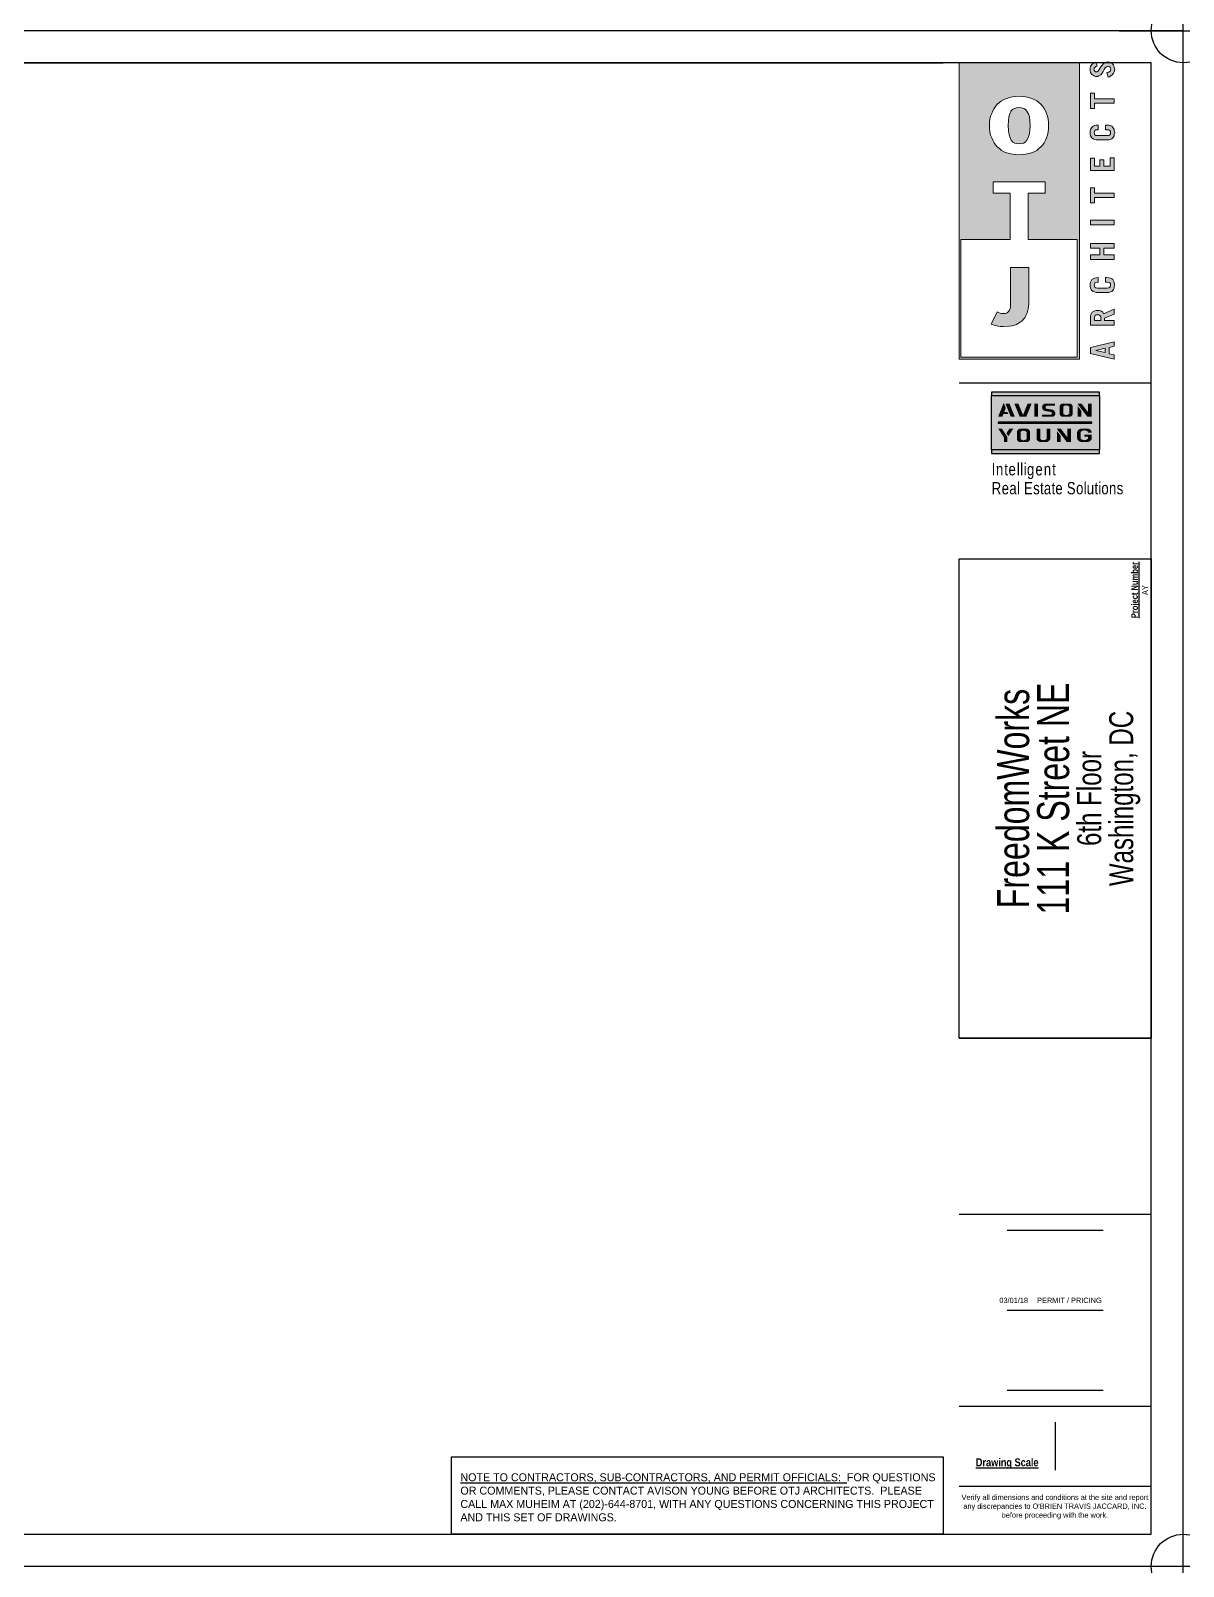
# Model space of a CAD drawing. Header units: inches. Extents: x 0 to 36, y 0 to 24.
# Drawn here: x 18 to 36, y 0 to 23.99 of the extents above; entities that cross this region are included whole.
import ezdxf
from ezdxf.enums import TextEntityAlignment as Align

# ---------------------------------------------------------------- set-up
doc = ezdxf.new("R2010")
doc.units = ezdxf.units.IN
doc.header["$LTSCALE"] = 24
doc.header["$MEASUREMENT"] = 0
doc.header["$PDMODE"] = 34
doc.layers.get('0').update_dxf_attribs({"linetype": 'CONTINUOUS'})
doc.layers.get('DefPoints').update_dxf_attribs({"linetype": 'CONTINUOUS'})
doc.layers.add('TTLB', color=254, linetype='CONTINUOUS')
doc.styles.add('arial 1-8', font='ARIALN.TTF', dxfattribs={"width": 0.8, "height": 8})
doc.styles.add('OTJ_Title1', font='MyriadWebPro.ttf')
doc.styles.add('OTJ_Title2', font='MyriadWebPro.ttf')
doc.styles.add('XFINE', font='MyriadWebPro.ttf')

# ---------------------------------------------------------------- blocks, each defined once
blk = doc.blocks.new('WMF1')
at = {"color": 7, "lineweight": 0}
for points in [[(19.51460809772767, 15.95654491020369), (14.80701680346518, 15.95654491020369), (14.80701680346518, 27.57498970331084), (19.51460809772767, 27.57498970331084), (19.51460809772767, 15.95654491020369), (19.51460809772767, 15.95654491020369)], [(20.21253587681892, 27.4381411191753), (20.21253587681892, 27.4381411191753), (20.1577964431647, 27.42445626076175), (20.11674186792404, 27.38340168552109), (20.08937215109693, 27.35603196869398), (20.08937215109693, 27.31497739345332), (20.08937215109693, 27.31497739345332), (20.08937215109693, 27.27392281821266), (20.11674186792404, 27.24655310138555), (20.14411158475114, 27.21918338455844), (20.18516615999181, 27.21918338455844), (20.18516615999181, 27.21918338455844), (20.21253587681892, 27.21918338455844), (20.23990559364602, 27.232868242972), (20.26727531047313, 27.27392281821266), (20.34938446095445, 27.4107714023482), (20.40412389460867, 27.47919569441596), (20.45886332826288, 27.54761998648373), (20.52728762033065, 27.5886745617244), (20.58202705398487, 27.60235942013795), (20.62308162922553, 27.6160442785515), (20.62308162922553, 27.6160442785515), (20.6915059212933, 27.60235942013795), (20.73256049653396, 27.5886745617244), (20.78729993018817, 27.56130484489729), (20.81466964701528, 27.53393512807018), (20.85572422225594, 27.49288055282952), (20.8694090806695, 27.4381411191753), (20.88309393908305, 27.38340168552109), (20.8967787974966, 27.31497739345332), (20.8967787974966, 27.31497739345332), (20.88309393908305, 27.21918338455844), (20.85572422225594, 27.16444395090423), (20.82835450542883, 27.12338937566357), (20.80098478860173, 27.09601965883646), (20.74624535494751, 27.0549650835958), (20.6915059212933, 27.02759536676869), (20.63676648763908, 27.01391050835513), (20.59571191239842, 27.19181366773133), (20.59571191239842, 27.19181366773133), (20.66413620446619, 27.20549852614489), (20.7188756381204, 27.24655310138555), (20.73256049653396, 27.28760767662621), (20.74624535494751, 27.32866225186687), (20.74624535494751, 27.32866225186687), (20.73256049653396, 27.36971682710753), (20.7188756381204, 27.39708654393464), (20.67782106287974, 27.42445626076175), (20.63676648763908, 27.4381411191753), (20.63676648763908, 27.4381411191753), (20.60939677081197, 27.42445626076175), (20.58202705398487, 27.4107714023482), (20.52728762033065, 27.36971682710753), (20.48623304508999, 27.31497739345332), (20.44517846984933, 27.232868242972), (20.40412389460867, 27.16444395090423), (20.34938446095445, 27.09601965883646), (20.28096016888668, 27.0549650835958), (20.23990559364602, 27.04128022518224), (20.19885101840536, 27.04128022518224), (20.19885101840536, 27.04128022518224), (20.14411158475114, 27.04128022518224), (20.08937215109693, 27.0549650835958), (20.04831757585627, 27.08233480042291), (20.00726300061561, 27.10970451725001), (19.9798932837885, 27.15075909249067), (19.95252356696139, 27.19181366773133), (19.93883870854784, 27.24655310138555), (19.93883870854784, 27.31497739345332), (19.93883870854784, 27.31497739345332), (19.93883870854784, 27.36971682710753), (19.95252356696139, 27.42445626076175), (19.9798932837885, 27.46551083600241), (20.00726300061561, 27.50656541124307), (20.03463271744272, 27.53393512807018), (20.07568729268338, 27.56130484489729), (20.1577964431647, 27.60235942013795), (20.21253587681892, 27.4381411191753), (20.21253587681892, 27.4381411191753)], [(17.14712759218287, 23.96218708213265), (17.14712759218287, 23.96218708213265), (17.02396386646089, 23.9758719405462), (16.9008001407389, 23.98955679895975), (16.77763641501692, 24.01692651578686), (16.66815754770849, 24.04429623261397), (16.55867868040006, 24.08535080785463), (16.46288467150518, 24.14009024150884), (16.38077552102386, 24.20851453357661), (16.29866637054254, 24.27693882564438), (16.23024207847477, 24.35904797612571), (16.17550264482055, 24.44115712660703), (16.12076321116634, 24.5369511355019), (16.07970863592568, 24.63274514439678), (16.03865406068502, 24.74222401170521), (16.01128434385791, 24.86538773742719), (15.99759948544435, 24.98855146314918), (15.99759948544435, 25.11171518887116), (15.99759948544435, 25.11171518887116), (15.99759948544435, 25.2485637730067), (16.01128434385791, 25.35804264031513), (16.03865406068502, 25.48120636603711), (16.07970863592568, 25.59068523334555), (16.12076321116634, 25.68647924224042), (16.17550264482055, 25.7822732511353), (16.23024207847477, 25.86438240161662), (16.29866637054254, 25.94649155209794), (16.38077552102386, 26.01491584416571), (16.46288467150518, 26.08334013623348), (16.55867868040006, 26.13807956988769), (16.66815754770849, 26.17913414512836), (16.77763641501692, 26.20650386195546), (16.9008001407389, 26.23387357878257), (17.02396386646089, 26.24755843719613), (17.14712759218287, 26.26124329560968), (17.14712759218287, 26.26124329560968), (17.28397617631841, 26.24755843719613), (17.40713990204039, 26.23387357878257), (17.53030362776238, 26.20650386195546), (17.6397824950708, 26.17913414512836), (17.74926136237924, 26.13807956988769), (17.84505537127411, 26.08334013623348), (17.92716452175544, 26.01491584416571), (18.00927367223676, 25.94649155209794), (18.07769796430453, 25.86438240161662), (18.13243739795874, 25.7822732511353), (18.18717683161296, 25.68647924224042), (18.22823140685362, 25.59068523334555), (18.26928598209428, 25.48120636603711), (18.29665569892139, 25.35804264031513), (18.31034055733494, 25.2485637730067), (18.31034055733494, 25.11171518887116), (18.31034055733494, 25.11171518887116), (18.31034055733494, 24.98855146314918), (18.29665569892139, 24.86538773742719), (18.26928598209428, 24.74222401170521), (18.22823140685362, 24.63274514439678), (18.18717683161296, 24.5369511355019), (18.13243739795874, 24.44115712660703), (18.07769796430453, 24.35904797612571), (18.00927367223676, 24.27693882564438), (17.92716452175544, 24.20851453357661), (17.84505537127411, 24.14009024150884), (17.74926136237924, 24.08535080785463), (17.6397824950708, 24.04429623261397), (17.53030362776238, 24.01692651578686), (17.40713990204039, 23.98955679895975), (17.28397617631841, 23.9758719405462), (17.14712759218287, 23.96218708213265), (17.14712759218287, 23.96218708213265), (17.14712759218287, 23.96218708213265)], [(19.95252356696139, 26.38440702133166), (20.10305700951048, 26.38440702133166), (20.10305700951048, 26.1654492867148), (20.88309393908305, 26.1654492867148), (20.88309393908305, 25.9875461273386), (20.10305700951048, 25.9875461273386), (20.10305700951048, 25.7822732511353), (19.95252356696139, 25.7822732511353), (19.95252356696139, 26.38440702133166), (19.95252356696139, 26.38440702133166)], [(16.7228969813627, 25.11171518887116), (16.7228969813627, 25.11171518887116), (16.73658183977626, 24.90644231266786), (16.76395155660336, 24.75590887011877), (16.80500613184402, 24.63274514439678), (16.84606070708469, 24.5369511355019), (16.91448499915246, 24.46852684343413), (16.98290929122022, 24.42747226819347), (17.06501844170155, 24.41378740977992), (17.14712759218287, 24.40010255136637), (17.14712759218287, 24.40010255136637), (17.24292160107775, 24.41378740977992), (17.32503075155907, 24.42747226819347), (17.39345504362684, 24.46852684343413), (17.46187933569461, 24.5369511355019), (17.50293391093527, 24.63274514439678), (17.54398848617593, 24.75590887011877), (17.57135820300304, 24.90644231266786), (17.58504306141659, 25.11171518887116), (17.58504306141659, 25.11171518887116), (17.57135820300304, 25.30330320666091), (17.55767334458948, 25.45383664921001), (17.51661876934882, 25.57700037493199), (17.46187933569461, 25.67279438382687), (17.40713990204039, 25.74121867589464), (17.33871560997262, 25.7822732511353), (17.24292160107775, 25.8096429679624), (17.14712759218287, 25.82332782637596), (17.14712759218287, 25.82332782637596), (17.051333583288, 25.8096429679624), (16.96922443280667, 25.7822732511353), (16.9008001407389, 25.74121867589464), (16.83237584867113, 25.67279438382687), (16.79132127343047, 25.57700037493199), (16.75026669818981, 25.45383664921001), (16.73658183977626, 25.30330320666091), (16.7228969813627, 25.11171518887116), (16.7228969813627, 25.11171518887116), (16.7228969813627, 25.11171518887116)], [(20.60939677081197, 24.72853915329166), (20.60939677081197, 24.72853915329166), (20.66413620446619, 24.72853915329166), (20.70519077970685, 24.75590887011877), (20.73256049653396, 24.78327858694587), (20.73256049653396, 24.83801802060009), (20.73256049653396, 24.83801802060009), (20.73256049653396, 24.87907259584075), (20.70519077970685, 24.92012717108141), (20.66413620446619, 24.94749688790852), (20.60939677081197, 24.94749688790852), (20.54097247874421, 24.94749688790852), (20.54097247874421, 25.12540004728472), (20.58202705398487, 25.12540004728472), (20.58202705398487, 25.12540004728472), (20.66413620446619, 25.12540004728472), (20.73256049653396, 25.11171518887116), (20.78729993018817, 25.08434547204406), (20.82835450542883, 25.04329089680339), (20.85572422225594, 25.00223632156273), (20.88309393908305, 24.96118174632207), (20.88309393908305, 24.90644231266786), (20.8967787974966, 24.83801802060009), (20.8967787974966, 24.83801802060009), (20.88309393908305, 24.76959372853232), (20.88309393908305, 24.7148542948781), (20.85572422225594, 24.67379971963744), (20.82835450542883, 24.63274514439678), (20.78729993018817, 24.59169056915612), (20.73256049653396, 24.56432085232901), (20.66413620446619, 24.55063599391546), (20.58202705398487, 24.55063599391546), (20.25359045205958, 24.55063599391546), (20.25359045205958, 24.55063599391546), (20.17148130157825, 24.55063599391546), (20.10305700951048, 24.56432085232901), (20.04831757585627, 24.59169056915612), (20.00726300061561, 24.63274514439678), (19.9798932837885, 24.67379971963744), (19.95252356696139, 24.7148542948781), (19.93883870854784, 24.76959372853232), (19.93883870854784, 24.83801802060009), (19.93883870854784, 24.83801802060009), (19.93883870854784, 24.90644231266786), (19.95252356696139, 24.96118174632207), (19.9798932837885, 25.00223632156273), (20.00726300061561, 25.04329089680339), (20.04831757585627, 25.08434547204406), (20.10305700951048, 25.11171518887116), (20.17148130157825, 25.12540004728472), (20.25359045205958, 25.12540004728472), (20.25359045205958, 25.12540004728472), (20.25359045205958, 24.94749688790852), (20.22622073523247, 24.94749688790852), (20.22622073523247, 24.94749688790852), (20.1577964431647, 24.94749688790852), (20.11674186792404, 24.92012717108141), (20.10305700951048, 24.87907259584075), (20.08937215109693, 24.83801802060009), (20.08937215109693, 24.83801802060009), (20.10305700951048, 24.78327858694587), (20.11674186792404, 24.75590887011877), (20.1577964431647, 24.72853915329166), (20.22622073523247, 24.72853915329166), (20.60939677081197, 24.72853915329166), (20.60939677081197, 24.72853915329166)], [(20.88309393908305, 23.34636845352273), (19.95252356696139, 23.34636845352273), (19.95252356696139, 23.83902335641066), (20.10305700951048, 23.83902335641066), (20.10305700951048, 23.52427161289893), (20.32201474412734, 23.52427161289893), (20.32201474412734, 23.77059906434289), (20.47254818667643, 23.77059906434289), (20.47254818667643, 23.52427161289893), (20.7188756381204, 23.52427161289893), (20.7188756381204, 23.85270821482422), (20.88309393908305, 23.85270821482422), (20.88309393908305, 23.34636845352273), (20.88309393908305, 23.34636845352273)], [(17.50293391093527, 20.65045134605263), (17.50293391093527, 22.47053751505528), (18.1734919731994, 22.47053751505528), (18.1734919731994, 22.90845298428901), (16.13444806957989, 22.90845298428901), (16.13444806957989, 22.47053751505528), (16.80500613184402, 22.47053751505528), (16.80500613184402, 20.65045134605263), (16.80500613184402, 20.65045134605263), (14.87544109553295, 20.65045134605263), (14.87544109553295, 20.65045134605263), (14.87544109553295, 16.03865406068502), (14.87544109553295, 16.03865406068502), (19.43249894724635, 16.03865406068502), (19.43249894724635, 16.03865406068502), (19.43249894724635, 20.65045134605263), (19.43249894724635, 20.65045134605263), (17.50293391093527, 20.65045134605263), (17.50293391093527, 20.65045134605263), (17.50293391093527, 20.65045134605263)], [(19.95252356696139, 22.67581039125859), (20.10305700951048, 22.67581039125859), (20.10305700951048, 22.47053751505528), (20.88309393908305, 22.47053751505528), (20.88309393908305, 22.29263435567909), (20.10305700951048, 22.29263435567909), (20.10305700951048, 22.08736147947578), (19.95252356696139, 22.08736147947578), (19.95252356696139, 22.67581039125859), (19.95252356696139, 22.67581039125859)], [(20.88309393908305, 21.22521539942189), (19.95252356696139, 21.22521539942189), (19.95252356696139, 21.40311855879809), (20.88309393908305, 21.40311855879809), (20.88309393908305, 21.22521539942189), (20.88309393908305, 21.22521539942189)], [(20.88309393908305, 19.87041441648007), (19.95252356696139, 19.87041441648007), (19.95252356696139, 20.04831757585627), (20.32201474412734, 20.04831757585627), (20.32201474412734, 20.30832988571379), (19.95252356696139, 20.30832988571379), (19.95252356696139, 20.48623304508999), (20.88309393908305, 20.48623304508999), (20.88309393908305, 20.30832988571379), (20.47254818667643, 20.30832988571379), (20.47254818667643, 20.04831757585627), (20.88309393908305, 20.04831757585627), (20.88309393908305, 19.87041441648007), (20.88309393908305, 19.87041441648007)], [(16.81869099025758, 19.55566267296833), (16.81869099025758, 18.11875253954519), (16.81869099025758, 18.11875253954519), (16.81869099025758, 18.02295853065031), (16.80500613184402, 17.94084938016899), (16.77763641501692, 17.88610994651478), (16.73658183977626, 17.83137051286056), (16.6955272645356, 17.7903159376199), (16.65447268929493, 17.76294622079279), (16.59973325564072, 17.74926136237924), (16.53130896357295, 17.74926136237924), (16.53130896357295, 17.74926136237924), (16.46288467150518, 17.74926136237924), (16.40814523785097, 17.76294622079279), (16.35340580419675, 17.7903159376199), (16.29866637054254, 17.817685654447), (16.06602377751212, 17.33871560997262), (16.06602377751212, 17.33871560997262), (16.17550264482055, 17.29766103473196), (16.28498151212898, 17.27029131790485), (16.40814523785097, 17.24292160107775), (16.53130896357295, 17.24292160107775), (16.53130896357295, 17.24292160107775), (16.76395155660336, 17.2566064594913), (16.8734304239118, 17.27029131790485), (16.96922443280667, 17.29766103473196), (17.051333583288, 17.32503075155907), (17.13344273376932, 17.36608532679973), (17.20186702583709, 17.40713990204039), (17.27029131790485, 17.46187933569461), (17.32503075155907, 17.53030362776238), (17.37977018521329, 17.58504306141659), (17.42082476045395, 17.66715221189791), (17.46187933569461, 17.74926136237924), (17.48924905252171, 17.83137051286056), (17.50293391093527, 17.92716452175544), (17.51661876934882, 18.02295853065031), (17.53030362776238, 18.13243739795874), (17.53030362776238, 19.55566267296833), (16.81869099025758, 19.55566267296833), (16.81869099025758, 19.55566267296833)], [(20.60939677081197, 18.74825602656866), (20.60939677081197, 18.74825602656866), (20.66413620446619, 18.76194088498221), (20.70519077970685, 18.77562574339577), (20.73256049653396, 18.81668031863643), (20.73256049653396, 18.85773489387709), (20.73256049653396, 18.85773489387709), (20.73256049653396, 18.91247432753131), (20.70519077970685, 18.95352890277197), (20.66413620446619, 18.96721376118552), (20.60939677081197, 18.98089861959907), (20.54097247874421, 18.98089861959907), (20.54097247874421, 19.15880177897527), (20.58202705398487, 19.15880177897527), (20.58202705398487, 19.15880177897527), (20.66413620446619, 19.14511692056172), (20.73256049653396, 19.13143206214817), (20.78729993018817, 19.10406234532106), (20.82835450542883, 19.07669262849395), (20.85572422225594, 19.03563805325329), (20.88309393908305, 18.98089861959907), (20.88309393908305, 18.92615918594486), (20.8967787974966, 18.85773489387709), (20.8967787974966, 18.85773489387709), (20.88309393908305, 18.80299546022288), (20.88309393908305, 18.74825602656866), (20.85572422225594, 18.69351659291445), (20.82835450542883, 18.65246201767378), (20.78729993018817, 18.61140744243312), (20.73256049653396, 18.59772258401957), (20.66413620446619, 18.57035286719246), (20.58202705398487, 18.57035286719246), (20.25359045205958, 18.57035286719246), (20.25359045205958, 18.57035286719246), (20.17148130157825, 18.57035286719246), (20.10305700951048, 18.59772258401957), (20.04831757585627, 18.61140744243312), (20.00726300061561, 18.65246201767378), (19.9798932837885, 18.69351659291445), (19.95252356696139, 18.74825602656866), (19.93883870854784, 18.80299546022288), (19.93883870854784, 18.85773489387709), (19.93883870854784, 18.85773489387709), (19.93883870854784, 18.92615918594486), (19.95252356696139, 18.98089861959907), (19.9798932837885, 19.03563805325329), (20.00726300061561, 19.07669262849395), (20.04831757585627, 19.10406234532106), (20.10305700951048, 19.13143206214817), (20.17148130157825, 19.14511692056172), (20.25359045205958, 19.15880177897527), (20.25359045205958, 19.15880177897527), (20.25359045205958, 18.98089861959907), (20.22622073523247, 18.98089861959907), (20.22622073523247, 18.98089861959907), (20.1577964431647, 18.96721376118552), (20.11674186792404, 18.95352890277197), (20.10305700951048, 18.91247432753131), (20.08937215109693, 18.85773489387709), (20.08937215109693, 18.85773489387709), (20.10305700951048, 18.81668031863643), (20.11674186792404, 18.77562574339577), (20.1577964431647, 18.76194088498221), (20.22622073523247, 18.74825602656866), (20.60939677081197, 18.74825602656866), (20.60939677081197, 18.74825602656866)], [(20.88309393908305, 17.72189164555213), (20.49991790350354, 17.57135820300304), (20.49991790350354, 17.47556419410816), (20.88309393908305, 17.47556419410816), (20.88309393908305, 17.29766103473196), (19.95252356696139, 17.29766103473196), (19.95252356696139, 17.55767334458948), (19.95252356696139, 17.55767334458948), (19.95252356696139, 17.6397824950708), (19.96620842537495, 17.69452192872502), (19.99357814220205, 17.74926136237924), (20.02094785902916, 17.80400079603345), (20.06200243426982, 17.83137051286056), (20.11674186792404, 17.85874022968767), (20.17148130157825, 17.87242508810122), (20.22622073523247, 17.87242508810122), (20.22622073523247, 17.87242508810122), (20.30832988571379, 17.87242508810122), (20.37675417778156, 17.84505537127411), (20.43149361143577, 17.80400079603345), (20.45886332826288, 17.73557650396568), (20.88309393908305, 17.91347966334188), (20.88309393908305, 17.72189164555213), (20.88309393908305, 17.72189164555213)], [(20.34938446095445, 17.47556419410816), (20.34938446095445, 17.57135820300304), (20.34938446095445, 17.57135820300304), (20.34938446095445, 17.62609763665725), (20.32201474412734, 17.66715221189791), (20.28096016888668, 17.69452192872502), (20.22622073523247, 17.69452192872502), (20.22622073523247, 17.69452192872502), (20.17148130157825, 17.69452192872502), (20.13042672633759, 17.66715221189791), (20.10305700951048, 17.62609763665725), (20.10305700951048, 17.57135820300304), (20.10305700951048, 17.47556419410816), (20.34938446095445, 17.47556419410816), (20.34938446095445, 17.47556419410816)], [(20.88309393908305, 15.95654491020369), (19.95252356696139, 16.18918750323411), (19.95252356696139, 16.42183009626452), (20.88309393908305, 16.64078783088138), (20.88309393908305, 16.47656952991873), (20.67782106287974, 16.42183009626452), (20.67782106287974, 16.17550264482055), (20.88309393908305, 16.13444806957989), (20.88309393908305, 15.95654491020369), (20.88309393908305, 15.95654491020369)], [(20.52728762033065, 16.21655722006122), (20.52728762033065, 16.39446037943741), (20.1577964431647, 16.29866637054254), (20.1577964431647, 16.29866637054254), (20.52728762033065, 16.21655722006122), (20.52728762033065, 16.21655722006122)]]:
    blk.add_lwpolyline(points, dxfattribs=at)
blk = doc.blocks.new('title')
at = {"layer": 'TTLB', "color": 7}
for tag, height, style, width, p in [('PROJNUMBER', 0.09375, 'XFINE', 0.8, (35.35574378700298, 15.25103867474188)), ('PROJECTNAME2', 0.5, 'OTJ_Title1', 0.75, (33.71773020809935, 11.995)), ('PROJECTNAME', 0.5, 'OTJ_Title1', 0.75, (33.09273020809935, 11.995)), ('ADDRESS1', 0.375, 'OTJ_Title2', 0.75, (33.84273020809935, 11.995)), ('ADDRESS2', 0.375, 'OTJ_Title2', 0.75, (34.34273020809935, 11.995)), ('ADDRESS3', 0.375, 'OTJ_Title2', 0.75, (34.84273020809935, 11.995))]:
    blk.add_attdef(tag, text='', height=height, rotation=90, dxfattribs=dict(at, style=style, width=width)).set_placement(p, align=Align.TOP_CENTER)
at = {"layer": 'TTLB', "color": 7, "style": 'OTJ_Title2'}
for tag, p in [('ISSDATE8', (33.12764138328787, 5.077326787896965)), ('ISSFOR8', (33.71675050836724, 5.077326787896965)), ('ISSDATE7', (33.12764138328787, 4.940611345762846)), ('ISSDATE6', (33.12764138328787, 4.803895903628728)), ('ISSFOR7', (33.71675050836724, 4.940611345762846)), ('ISSFOR6', (33.71675050836724, 4.803895903628728)), ('ISSDATE5', (33.12764138328787, 4.663270903628728)), ('ISSDATE4', (33.12764138328787, 4.52655546149461)), ('ISSFOR5', (33.71675050836724, 4.663270903628728)), ('ISSFOR4', (33.71675050836724, 4.52655546149461)), ('ISSDATE3', (33.12764138328787, 4.389840019360491)), ('ISSDATE2', (33.12764138328787, 4.253124577226373)), ('ISSFOR3', (33.71675050836724, 4.389840019360491)), ('ISSFOR2', (33.71675050836724, 4.253124577226373)), ('ISSDATE1', (33.12764138328787, 4.112499577226373)), ('ISSFOR1', (33.71675050836724, 4.112499577226373))]:
    blk.add_attdef(tag, p, '', height=0.0833, dxfattribs=at)
blk = doc.blocks.new('AY logo 1')
at = {"true_color": 0xed1c2e}
h = blk.add_hatch(color=240, dxfattribs=at)
h.dxf.hatch_style = 1
h.paths.add_polyline_path([(0, 0), (0, -0.5193691211027271), (15.9271925899684, -0.5193691211027271), (15.9271925899684, 0)])
at = {"true_color": 0x003976}
h = blk.add_hatch(color=156, dxfattribs=at)
h.dxf.hatch_style = 1
h.paths.add_polyline_path([(0, -0.5193691211027271), (15.9271925899684, -0.5193691211027271), (15.9271925899684, -8.549616216470326), (0, -8.549616216470326)])
h = blk.add_hatch(color=255)
h.dxf.hatch_style = 1
h.paths.add_polyline_path([(2.10574888926396, -2.371041993009186), (1.795390246549285, -1.607609327722372), (0.9668314486395744, -3.645731565602432), (1.587548734068925, -3.645731565602432), (1.753202448764627, -3.23824989917091), (2.458295329763297, -3.23824989917091), (2.33945678879968, -2.945926078983121), (1.872040989728244, -2.945926078983121)])
h = blk.add_hatch(color=255)
h.dxf.hatch_style = 1
h.paths.add_polyline_path([(2.642225894909755, -1.705764813673341), (2.048110803096277, -1.705764813673341), (2.836766404850113, -3.645731565602432), (3.43088149666359, -3.645731565602432)])
h = blk.add_hatch(color=255)
h.dxf.hatch_style = 1
h.paths.add_polyline_path([(3.954599648744077, -1.705764813673341), (3.360484556930599, -1.705764813673341), (4.149140158684437, -3.645731565602432), (5.125636902798396, -3.645731565602432), (5.914292504552234, -1.705764813673341), (5.320177412738756, -1.705764813673341), (4.637388530741417, -3.385316352667061)])
h = blk.add_hatch(color=255)
h.dxf.hatch_style = 1
h.paths.add_polyline_path([(6.858834498209829, -1.705764813673341), (6.335658589371972, -1.705764813673341), (6.335658589371972, -3.645731565602432), (6.858834498209829, -3.645731565602432)])
h = blk.add_hatch(color=255)
h.dxf.hatch_style = 1
edge = h.paths.add_edge_path()
edge.add_line((8.171208252044165, -2.024521184195805), (9.350571037799229, -2.024521184195805))
edge.add_line((9.350571037799229, -2.024521184195805), (9.350571037799225, -1.705764813673341))
edge.add_line((9.350571037799225, -1.705764813673341), (7.984993085268892, -1.705764813673341))
edge.add_arc((7.988785391515835, -2.232218646274774), 0.5264674913490941, 90.41272258066417, 190.228223490368)
edge.add_arc((7.972656379170379, -2.29788651429616), 0.5027421325118034, 183.171794442443, 266.0318888441054)
edge.add_line((7.937865993458749, -2.799423433041483), (8.806544497586183, -2.942353162378062))
edge.add_arc((8.660359010572817, -3.14369104208096), 0.2488114515382952, -53.774743071293585, 54.01770678042192, ccw=False)
edge.add_line((8.807396957315644, -3.344407211420275), (7.435214982815181, -3.344407211420275))
edge.add_line((7.435214982815181, -3.344407211420275), (7.435214982815181, -3.645731565602432))
edge.add_line((7.435214982815181, -3.645731565602432), (9.039931105175045, -3.645731565602432))
edge.add_arc((8.795183313427076, -2.989764034121116), 0.7001391889640222, 290.4610284876059, 332.9930603822727)
edge.add_arc((8.817286717054438, -3.19471295079196), 0.6122026280351172, 349.3649897093384, 449.0539151040083)
edge.add_line((8.827395128961255, -2.582593781200103), (8.073666875452775, -2.458577617849187))
edge.add_arc((8.204740559914422, -2.260044571053854), 0.2378984687386395, 98.10294855540172, 236.56677187565418, ccw=False)
h = blk.add_hatch(color=255)
h.dxf.hatch_style = 1
edge = h.paths.add_edge_path()
edge.add_arc((11.43305143526888, -2.249279569170625), 0.5597677151071012, 10.07591036531003, 76.15935300342187)
edge.add_line((11.56696037982804, -1.705764813673341), (10.44415113817652, -1.705764813673341))
edge.add_arc((10.57806008273567, -2.249279569170632), 0.5597677151071029, 103.8406469965769, 160.2879680467213)
edge.add_line((10.05109490407608, -2.060473861215364), (10.05109490407608, -3.314786913900157))
edge.add_arc((10.57806008273567, -3.125981205944889), 0.5597677151071009, 199.7120319532787, 248.2038506874331)
edge.add_line((10.37021528844897, -3.645731565602432), (11.64089622955558, -3.645731565602432))
edge.add_arc((11.43305143526888, -3.125981205944889), 0.5597677151071049, 291.7961493125675, 349.9240896346892)
edge.add_line((11.984185754804, -3.223914125368253), (11.984185754804, -2.151346649747268))
edge = h.paths.add_edge_path(flags=16)
edge.add_arc((11.01131953071677, -2.781806716839583), 0.6094161881795973, 224.1795265836967, 317.5531276413383, ccw=False)
edge.add_line((10.57427081291394, -3.206514273497397), (10.57427081291394, -2.168746501618124))
edge.add_arc((11.01131953071677, -2.593454058275938), 0.6094161881795993, 42.44687235866269, 135.8204734163035, ccw=False)
edge.add_line((11.46100984596614, -2.182155248666341), (11.46100984596614, -3.193105526449173))
h = blk.add_hatch(color=255)
h.dxf.hatch_style = 1
h.paths.add_polyline_path([(13.2699897365953, -1.705764813673341), (12.68483311194063, -1.705764813673341), (12.68483311194063, -1.751546496974427), (14.13080221102074, -3.645731565602432), (14.77895849473248, -3.645731565602432), (14.77895849473248, -1.705764813673341), (14.24017862022208, -1.705764813673341), (14.24017862022208, -2.976689135834746)])
h = blk.add_hatch(color=255)
h.dxf.hatch_style = 1
h.paths.add_polyline_path([(13.23886137386182, -2.756962387715106), (12.68483311194063, -2.031198564686889), (12.68483311194063, -3.645731565602432), (13.23886137386182, -3.645731565602432)])
at = {"true_color": 0xed1c2e}
h = blk.add_hatch(color=240, dxfattribs=at)
h.dxf.hatch_style = 1
h.paths.add_polyline_path([(14.77895849473248, -4.474565509908757), (0.9945885790367992, -4.474565509908757), (0.9945885790367992, -4.614395547290201), (14.77895849473248, -4.614395547290201)])
h = blk.add_hatch(color=255)
h.dxf.hatch_style = 1
h.paths.add_polyline_path([(2.349694378715752, -6.661678738224857), (1.547940602961189, -5.431080774125462), (0.9945885790367992, -5.431080774125462), (1.82241666185257, -6.701699739877924), (1.82241666185257, -7.371047526054554), (2.349694378715752, -7.371047526054554)])
h = blk.add_hatch(color=255)
h.dxf.hatch_style = 1
h.paths.add_polyline_path([(3.198922394876105, -5.431080774125462), (2.616446563072556, -5.431080774125462), (2.191407781118924, -6.083465428308301), (2.482645697020699, -6.530481453945313)])
h = blk.add_hatch(color=255)
h.dxf.hatch_style = 1
edge = h.paths.add_edge_path()
edge.add_arc((5.138330289351385, -5.974595529622746), 0.5597677151071012, 10.07591036531003, 76.15935300342187)
edge.add_line((5.272239233910549, -5.431080774125462), (4.149429992259025, -5.431080774125462))
edge.add_arc((4.283338936818177, -5.974595529622754), 0.5597677151071029, 103.8406469965769, 160.2879680467213)
edge.add_line((3.756373758158587, -5.785789821667485), (3.756373758158587, -7.040102874352279))
edge.add_arc((4.283338936818177, -6.851297166397011), 0.5597677151071009, 199.7120319532787, 248.2038506874331)
edge.add_line((4.075494142531477, -7.371047526054554), (5.346175083638093, -7.371047526054554))
edge.add_arc((5.138330289351385, -6.851297166397011), 0.5597677151071049, 291.7961493125675, 349.9240896346892)
edge.add_line((5.689464608886508, -6.949230085820375), (5.689464608886508, -5.876662610199389))
edge = h.paths.add_edge_path(flags=16)
edge.add_arc((4.716598384799275, -6.507122677291704), 0.6094161881795973, 224.1795265836967, 317.5531276413383, ccw=False)
edge.add_line((4.279549666996443, -6.931830233949519), (4.279549666996443, -5.894062462070245))
edge.add_arc((4.716598384799278, -6.31877001872806), 0.6094161881795993, 42.44687235866269, 135.8204734163035, ccw=False)
edge.add_line((5.166288700048648, -5.907471209118462), (5.166288700048652, -6.918421486901295))
h = blk.add_hatch(color=255)
h.dxf.hatch_style = 1
edge = h.paths.add_edge_path()
edge.add_line((8.669799138634174, -5.431080774125462), (8.146623229796313, -5.431080774125462))
edge.add_line((8.146623229796313, -5.431080774125462), (8.146623229796317, -6.918421486901295))
edge.add_arc((7.657304557700995, -6.41321621024818), 0.7033243451063527, 227.5083116288683, 314.08483050308143, ccw=False)
edge.add_line((7.182220745264088, -6.931830233949519), (7.182220745264088, -5.431080774125462))
edge.add_line((7.182220745264088, -5.431080774125462), (6.659044836426231, -5.431080774125462))
edge.add_line((6.659044836426231, -5.431080774125462), (6.659044836426231, -7.040102874352279))
edge.add_arc((7.36093650724048, -6.542791585478589), 0.8602153425739553, 215.3187152676116, 254.3329504032923)
edge.add_line((7.128638137680435, -7.371047526054554), (8.17118271042583, -7.371047526054554))
edge.add_arc((7.954703725504197, -6.609547181858389), 0.7916728649660653, 285.8693676072616, 334.5914593212131)
edge.add_line((8.669799138634174, -6.949230085820375), (8.669799138634174, -5.431080774125462))
h = blk.add_hatch(color=255)
h.dxf.hatch_style = 1
h.paths.add_polyline_path([(10.23644486850545, -5.431080774125462), (9.651288243850784, -5.431080774125462), (9.651288243850784, -5.476862457426549), (11.09725734293089, -7.371047526054554), (11.74541362664263, -7.371047526054554), (11.74541362664263, -5.431080774125462), (11.20663375213223, -5.431080774125462), (11.20663375213223, -6.702005096286868)])
h = blk.add_hatch(color=255)
h.dxf.hatch_style = 1
h.paths.add_polyline_path([(10.20531650577197, -6.482278348167227), (9.651288243850784, -5.756514525139011), (9.651288243850784, -7.371047526054554), (10.20531650577197, -7.371047526054554)])
h = blk.add_hatch(color=255)
h.dxf.hatch_style = 1
edge = h.paths.add_edge_path()
edge.add_line((14.7644158003618, -6.291029673737171), (13.69144859868118, -6.291029673737171))
edge.add_line((13.69144859868118, -6.291029673737171), (13.69144859868118, -6.593477642516291))
edge.add_line((13.69144859868118, -6.593477642516291), (14.24123989152394, -6.593477642516291))
edge.add_line((14.24123989152394, -6.593477642516291), (14.24123989152394, -6.85144803432172))
edge.add_arc((13.69498616874326, -6.419087636444871), 0.6966553260429312, 217.8966170069356, 321.6383481455142, ccw=False)
edge.add_line((13.14524127156051, -6.847000234209304), (13.14524127156051, -5.894062462070245))
edge.add_arc((13.70897985620714, -6.453712063138177), 0.7943606660673017, 47.92920518885518, 135.2085480957598, ccw=False)
edge.add_line((14.24123989152394, -5.864044256148986), (14.24123989152394, -6.012629199500111))
edge.add_line((14.24123989152394, -6.012629199500111), (14.7644158003618, -6.012629199500111))
edge.add_line((14.7644158003618, -6.012629199500111), (14.7644158003618, -5.876662610199389))
edge.add_arc((14.21328148082668, -5.974595529622746), 0.5597677151070978, 10.0759103653101, 76.15935300342224)
edge.add_line((14.34719042538584, -5.431080774125462), (13.09526356858898, -5.431080774125462))
edge.add_arc((13.24964393278388, -6.051179315536828), 0.6390269930992363, 103.9802022302074, 169.1382104744538)
edge.add_line((12.62206536272265, -5.930760727647112), (12.62206536272265, -6.879983342756709))
edge.add_arc((13.33477516275126, -6.626350364532691), 0.756495172951953, 199.5891857757423, 259.8677709012953)
edge.add_line((13.20169216488568, -7.371047526054554), (14.21237125227025, -7.371047526054554))
edge.add_arc((14.17685596372222, -6.752420687738841), 0.619645463797763, 273.2857368097356, 341.4811799865622)
edge.add_line((14.7644158003618, -6.949230085820375), (14.7644158003618, -6.291029673737171))
h = blk.add_hatch(color=240, dxfattribs=at)
h.dxf.hatch_style = 1
h.paths.add_polyline_path([(15.9271925899684, -8.549616216470326), (-1.77635683940025e-15, -8.549616216470326), (0, -9.068985337573054), (15.9271925899684, -9.068985337573054)])
at = {"color": 240, "true_color": 0xed1c2e}
for points in [[(15.9271925899684, 0), (0, 0), (0, -0.5193691211027271), (15.9271925899684, -0.5193691211027271)], [(14.77895849473248, -4.474565509908757), (0.9945885790367992, -4.474565509908757), (0.9945885790367992, -4.614395547290201), (14.77895849473248, -4.614395547290201)], [(15.9271925899684, -8.549616216470326), (0, -8.549616216470326), (0, -9.068985337573054), (15.9271925899684, -9.068985337573054)]]:
    blk.add_lwpolyline(points, close=True, dxfattribs=at)
at = {"color": 156, "true_color": 0x003976}
blk.add_lwpolyline([(0, -0.5193691211027271), (15.9271925899684, -0.5193691211027271), (15.9271925899684, -8.549616216470326), (0, -8.549616216470326)], close=True, dxfattribs=at)
at = {"char_height": 1.8125, "attachment_point": 1, "style": 'arial 1-8'}
for s, insert in [('{\\fMyriad Web Pro|b0|i0|c0|p34;\\T1.15;Intelligent}', (0.02282629408193593, -10.49864446146493)), ('{\\fMyriad Web Pro|b0|i0|c0|p34;\\T1.05;Real Estate Solutions}', (0.02282629408193593, -13.29524787948109))]:
    blk.add_mtext_dynamic_manual_height_columns(s, width=25.88433578064326, gutter_width=40, heights=[0], dxfattribs=dict(at, insert=insert))

msp = doc.modelspace()

# ---------------------------------------------------------------- hatches: boundary and pattern name
h = msp.add_hatch(color=7)
h.paths.add_polyline_path([(32.49999999999999, 18.85676909246503), (34.37730439598589, 18.85676909246504), (34.37730439598587, 23.48999999999999), (32.49999999999999, 23.48999999999999)])
h.paths.add_polyline_path([(33.04572802208891, 22.77509629106351), (33.06755714297244, 22.80783997238882), (33.09484354407693, 22.84058365371419), (33.12758722540225, 22.86787005481862), (33.16033090672756, 22.89515645592306), (33.1985318682738, 22.91698557680662), (33.2421901100409, 22.93335741746929), (33.28584835180816, 22.9442719779111), (33.33496387379607, 22.95518653835285), (33.38407939578404, 22.96064381857374), (33.43319491777205, 22.96610109879463), (33.48776771998148, 22.96064381857371), (33.53688324196898, 22.95518653835284), (33.58599876395712, 22.94427197791103), (33.62965700572407, 22.9333574174693), (33.67331524749119, 22.91698557680663), (33.71151620903743, 22.89515645592306), (33.74425989036273, 22.86787005481862), (33.77700357168806, 22.84058365371419), (33.80428997279256, 22.80783997238884), (33.82611909367599, 22.77509629106354), (33.84794821455963, 22.73689532951734), (33.86432005522229, 22.69869436797113), (33.88069189588496, 22.65503612620389), (33.89160645632673, 22.60592060421594), (33.89706373654763, 22.56226236244876), (33.89706373654763, 22.50768956023993), (33.89706373654763, 22.45857403825188), (33.89160645632674, 22.40945851626392), (33.88069189588496, 22.36034299427593), (33.8643200552223, 22.31668475250883), (33.84794821455964, 22.27848379096261), (33.82611909367608, 22.24028282941638), (33.80428997279253, 22.20753914809102), (33.7770035716881, 22.17479546676571), (33.74425989036273, 22.14750906566125), (33.71151620903739, 22.1202226645568), (33.67331524749117, 22.09839354367324), (33.62965700572403, 22.08202170301056), (33.58599876395702, 22.07110714256882), (33.53688324196894, 22.06019258212703), (33.48776771998118, 22.05473530190618), (33.43319491777205, 22.04927802168523), (33.38407939578404, 22.05473530190613), (33.33496387379604, 22.06019258212701), (33.28584835180815, 22.0711071425688), (33.24219011004092, 22.08202170301058), (33.19853186827383, 22.09839354367324), (33.16033090672755, 22.12022266455681), (33.12758722540225, 22.14750906566125), (33.09484354407692, 22.1747954667657), (33.06755714297245, 22.20753914809106), (33.04572802208894, 22.24028282941642), (33.02389890120535, 22.27848379096256), (33.00752706054274, 22.3166847525088), (32.99115521988001, 22.36034299427591), (32.98024065943824, 22.40945851626386), (32.97478337921735, 22.45857403825194), (32.97478337921735, 22.50768956023993), (32.97478337921735, 22.56226236244883), (32.98024065943824, 22.60592060421593), (32.99115521988, 22.65503612620393), (33.00752706054267, 22.69869436797113), (33.02389890120537, 22.73689532951731)], flags=16)
h.paths.add_polyline_path([(33.3076774726916, 22.7314380492964), (33.34587843423782, 22.76963901084261), (33.39499395622583, 22.78601085150529), (33.43319491777205, 22.79146813172617), (33.47139587931827, 22.78601085150528), (33.5279898964238, 22.76984113233227), (33.5587123628525, 22.73143804929637), (33.58054148373606, 22.69323708775012), (33.59691332439873, 22.64412156576213), (33.60237060461958, 22.58409148333262), (33.6078278848405, 22.50768956023992), (33.60237060461962, 22.42583035692655), (33.59145604417784, 22.36580027449682), (33.57508420351515, 22.31668475250882), (33.55871236285249, 22.27848379096258), (33.51723703317374, 22.23700846128382), (33.4713958793182, 22.22936826897456), (33.43319491777203, 22.22391098875369), (33.40045123644671, 22.22936826897458), (33.35461008259125, 22.23700846128382), (33.31313475291249, 22.27848379096256), (33.2967629122498, 22.31668475250878), (33.28039107158713, 22.36580027449683), (33.26947651114536, 22.42583035692663), (33.26401923092448, 22.50768956023998), (33.26947651114538, 22.58409148333243), (33.27493379136624, 22.64412156576216), (33.29130563202891, 22.69323708775012)], flags=0)
h.paths.add_polyline_path([(33.02935618142625, 21.62906744467677), (33.84249093433875, 21.62906744467677), (33.84249093433874, 21.45443447760831), (33.57508420351517, 21.45443447760831), (33.57508420351517, 20.72861620823004), (34.34456071466055, 20.72861620823004), (34.34456071466055, 18.88951277379037), (32.52728640110443, 18.88951277379037), (32.52728640110443, 20.72861620823004), (33.29676291224982, 20.72861620823005), (33.2967629122498, 21.45443447760831), (33.02935618142624, 21.45443447760831)], flags=16)
h.paths.add_polyline_path([(34.55193736305434, 23.01521662078263), (34.61196744548412, 23.01521662078263), (34.61196744548411, 22.92790013724841), (34.92303241807481, 22.92790013724841), (34.9230324180748, 22.85695549437684), (34.61196744548412, 22.85695549437685), (34.61196744548412, 22.7750962910635), (34.55193736305434, 22.7750962910635)])
h = msp.add_hatch(color=7)
h.paths.add_polyline_path([(34.71019848946013, 23.29899519226887), (34.73202761034368, 23.32628159337332), (34.74839945100638, 23.35356799447779), (34.76477129166902, 23.3863116758031), (34.78114313233168, 23.40814079668665), (34.80297225321524, 23.42451263734932), (34.81388681365702, 23.42996991757021), (34.8248013740988, 23.4354271977911), (34.84117321476145, 23.42996991757021), (34.85988388980452, 23.41749613420818), (34.86845961586592, 23.39176895602399), (34.86300233564502, 23.37539711536132), (34.85754505542413, 23.35902527469865), (34.83571593454057, 23.34265343403598), (34.80842953343613, 23.33719615381509), (34.82480137409881, 23.26625151094353), (34.84663049498235, 23.27170879116442), (34.86845961586592, 23.2826233516062), (34.89028873674948, 23.29899519226887), (34.90120329719124, 23.30990975271064), (34.91211785763302, 23.32628159337331), (34.92303241807481, 23.34811071425687), (34.92848969829569, 23.38631167580309), (34.92303241807481, 23.41359807690746), (34.91757513785392, 23.4354271977911), (34.91211785763302, 23.45725631867466), (34.89574601697036, 23.47362815933732), (34.88483145652859, 23.4845427197791), (34.86300233564502, 23.49545728022088), (34.84663049498236, 23.50091456044177), (34.8193440938779, 23.50637184066266), (34.80297225321524, 23.50091456044177), (34.78114313233168, 23.49545728022088), (34.75385673122723, 23.47908543955821), (34.73202761034368, 23.45179903845377), (34.71019848946013, 23.42451263734933), (34.67745480813477, 23.36993983514044), (34.66290206087909, 23.34811071425687), (34.64471112680945, 23.34811071425687), (34.62833928614678, 23.34811071425687), (34.61742472570501, 23.35902527469865), (34.60651016526323, 23.36993983514043), (34.60651016526323, 23.3863116758031), (34.60651016526323, 23.40268351646576), (34.61742472570501, 23.41359807690754), (34.63379656636768, 23.42996991757021), (34.65562568725123, 23.4354271977911), (34.63379656636768, 23.50091456044177), (34.60105288504234, 23.4845427197791), (34.58468104437968, 23.47362815933733), (34.57376648393789, 23.46271359889554), (34.56285192349611, 23.44634175823288), (34.55193736305434, 23.42996991757022), (34.54648008283345, 23.40814079668666), (34.54648008283344, 23.3863116758031), (34.54648008283344, 23.35902527469866), (34.55193736305434, 23.33719615381508), (34.56285192349611, 23.32082431315242), (34.5737664839379, 23.30445247248975), (34.59013832460056, 23.29353791204798), (34.60651016526323, 23.2826233516062), (34.62833928614678, 23.27716607138531), (34.65016840703035, 23.27716607138531), (34.66654024769301, 23.27716607138531), (34.68291208835568, 23.2826233516062)])
h.paths.add_polyline_path([(34.55193736305434, 22.7750962910635), (34.61196744548411, 22.7750962910635), (34.61196744548411, 22.85695549437684), (34.92303241807481, 22.85695549437684), (34.92303241807481, 22.9279001372484), (34.61196744548411, 22.9279001372484), (34.61196744548413, 23.01521662078263), (34.55193736305434, 23.01521662078263)])
h.paths.add_polyline_path([(34.63379656636768, 22.44220219758926), (34.6719975279139, 22.44220219758926), (34.6719975279139, 22.51314684046082), (34.63925384658857, 22.51314684046082), (34.61196744548413, 22.50768956023993), (34.59013832460056, 22.49677499979814), (34.5737664839379, 22.48040315913549), (34.56285192349611, 22.46403131847282), (34.55193736305434, 22.44765947781015), (34.54648008283344, 22.42583035692659), (34.54648008283344, 22.39854395582215), (34.54648008283344, 22.3712575547177), (34.55193736305434, 22.34942843383413), (34.56285192349611, 22.33305659317147), (34.5737664839379, 22.31668475250881), (34.59013832460057, 22.30031291184613), (34.61196744548413, 22.28939835140435), (34.63925384658856, 22.28394107118347), (34.6719975279139, 22.28394107118347), (34.80297225321524, 22.28394107118347), (34.83571593454059, 22.28394107118347), (34.86300233564502, 22.28939835140436), (34.88483145652857, 22.30031291184614), (34.90120329719126, 22.31668475250881), (34.91211785763304, 22.33305659317147), (34.92303241807481, 22.34942843383414), (34.92303241807481, 22.37125755471771), (34.92848969829569, 22.39854395582215), (34.92303241807481, 22.42583035692659), (34.92303241807481, 22.44765947781015), (34.91211785763304, 22.46403131847282), (34.90120329719124, 22.48040315913547), (34.88483145652857, 22.49677499979815), (34.86300233564504, 22.50768956023993), (34.83571593454057, 22.51314684046082), (34.80297225321524, 22.51314684046082), (34.78660041255257, 22.51314684046082), (34.78660041255257, 22.44220219758926), (34.81388681365702, 22.44220219758926), (34.83571593454057, 22.44220219758926), (34.85208777520324, 22.43128763714748), (34.86300233564502, 22.41491579648482), (34.86300233564502, 22.39854395582215), (34.86300233564502, 22.37671483493859), (34.85208777520324, 22.3658002744968), (34.83571593454057, 22.35488571405503), (34.81388681365702, 22.35488571405503), (34.66108296747213, 22.35488571405503), (34.63379656636768, 22.35488571405503), (34.61415035757247, 22.36798318658516), (34.60651016526323, 22.39854395582215), (34.61196744548411, 22.41491579648481), (34.61742472570501, 22.43128763714748)])
h.paths.add_polyline_path([(34.92303241807481, 21.80370041174521), (34.92303241807481, 22.00561977991812), (34.85754505542414, 22.00561977991812), (34.85754505542414, 21.87464505461678), (34.75931401144813, 21.87464505461678), (34.75931401144813, 21.97287609859278), (34.69928392901835, 21.97287609859278), (34.69928392901835, 21.87464505461678), (34.61196744548411, 21.87464505461678), (34.61196744548411, 22.00016249969723), (34.55193736305434, 22.00016249969723), (34.55193736305434, 21.80370041174521)])
h.paths.add_polyline_path([(34.61196744548411, 21.38348983473675), (34.92303241807481, 21.38348983473675), (34.92303241807481, 21.45443447760831), (34.61196744548411, 21.45443447760831), (34.61196744548411, 21.53629368092164), (34.55193736305434, 21.53629368092164), (34.55193736305434, 21.30163063142341), (34.61196744548411, 21.30163063142341)])
h.paths.add_polyline_path([(34.92303241807481, 20.95782197750738), (34.92303241807481, 21.02876662037895), (34.55193736305434, 21.02876662037895), (34.55193736305434, 20.95782197750738)])
h.paths.add_polyline_path([(34.75931401144813, 20.59218420270781), (34.92303241807481, 20.59218420270781), (34.92303241807481, 20.66312884557937), (34.55193736305434, 20.66312884557937), (34.55193736305434, 20.59218420270781), (34.69928392901835, 20.59218420270781), (34.69928392901835, 20.48849587851091), (34.55193736305434, 20.48849587851091), (34.55193736305434, 20.41755123563935), (34.92303241807481, 20.41755123563935), (34.92303241807481, 20.48849587851091), (34.75931401144813, 20.48849587851091)])
h.paths.add_polyline_path([(34.66108296747211, 19.97005425752644), (34.63379656636768, 19.97551153774732), (34.61742472570501, 19.98096881796821), (34.61196744548411, 19.99734065863088), (34.60651016526323, 20.01371249929355), (34.61196744548411, 20.03554162017711), (34.61742472570501, 20.05191346083977), (34.63379656636768, 20.05737074106066), (34.6719975279139, 20.06501093336991), (34.6719975279139, 20.13377266415311), (34.63925384658855, 20.12831538393221), (34.61196744548411, 20.12285810371133), (34.59013832460057, 20.11194354326956), (34.57376648393789, 20.10102898282777), (34.56285192349614, 20.08465714216512), (34.55193736305434, 20.06282802128155), (34.54648008283344, 20.04099890039799), (34.54648008283344, 20.01371249929355), (34.54648008283344, 19.99188337840999), (34.55193736305434, 19.97005425752644), (34.56285192349613, 19.94822513664285), (34.5737664839379, 19.93185329598021), (34.59013832460056, 19.91548145531754), (34.61196744548411, 19.91002417509665), (34.63925384658857, 19.89910961465487), (34.6719975279139, 19.89910961465487), (34.80297225321524, 19.89910961465487), (34.83571593454057, 19.89910961465487), (34.86300233564502, 19.91002417509665), (34.88483145652859, 19.91548145531754), (34.90120329719126, 19.93185329598021), (34.91211785763302, 19.94822513664286), (34.92303241807481, 19.97005425752644), (34.92303241807481, 19.99188337840998), (34.92848969829569, 20.01371249929355), (34.92303241807481, 20.04099890039802), (34.92303241807481, 20.06282802128156), (34.91211785763302, 20.08465714216513), (34.90120329719124, 20.10102898282778), (34.88483145652859, 20.11194354326956), (34.86300233564504, 20.12285810371133), (34.83571593454057, 20.12831538393221), (34.80297225321524, 20.13377266415311), (34.78660041255257, 20.13377266415311), (34.78660041255257, 20.06282802128155), (34.81388681365702, 20.06282802128155), (34.83571593454054, 20.05737074106067), (34.85208777520324, 20.05191346083977), (34.86300233564502, 20.0355416201771), (34.86300233564502, 20.01371249929355), (34.86300233564502, 19.99734065863088), (34.85208777520324, 19.98096881796821), (34.83571593454057, 19.97551153774732), (34.81388681365702, 19.97005425752643)])
h.paths.add_polyline_path([(34.92303241807481, 19.39158255411217), (34.92303241807481, 19.46252719698373), (34.7702285718899, 19.46252719698373), (34.7702285718899, 19.50072815852996), (34.92303241807481, 19.56075824095974), (34.92303241807481, 19.63716016405219), (34.75385673122723, 19.56621552118063), (34.74294217078545, 19.59350192228508), (34.7211130499019, 19.60987376294774), (34.69382664879745, 19.62078832338952), (34.66108296747213, 19.62078832338952), (34.63925384658856, 19.62078832338952), (34.61742472570501, 19.61533104316863), (34.59559560482145, 19.60441648272686), (34.57922376415878, 19.59350192228507), (34.56830920371701, 19.57167280140152), (34.55739464327523, 19.54984368051798), (34.55193736305434, 19.52801455963441), (34.55193736305434, 19.49527087830907), (34.55193736305434, 19.39158255411218)])
h.paths.add_polyline_path([(34.71019848946013, 19.46252719698373), (34.61196744548411, 19.46252719698374), (34.61196744548411, 19.50072815852996), (34.61196744548411, 19.52255727941352), (34.6228820059259, 19.53892912007619), (34.63925384658856, 19.54984368051796), (34.66108296747213, 19.54984368051796), (34.68291208835568, 19.54984368051796), (34.69928392901835, 19.53892912007619), (34.71019848946013, 19.52255727941352), (34.71019848946013, 19.50072815852996)], flags=17)
h.paths.add_polyline_path([(34.84117321476147, 18.94408557599926), (34.84117321476147, 19.04231661997526), (34.92303241807481, 19.06414574085882), (34.92303241807481, 19.12963310350949), (34.55193736305434, 19.04231661997526), (34.55193736305434, 18.94954285622014), (34.92303241807481, 18.85676909246503), (34.92303241807481, 18.92771373533659)])
h.paths.add_polyline_path([(34.78114313233169, 18.96045741666192), (34.63379656636768, 18.99320109798726), (34.78114313233169, 19.03140205953348)], flags=16)
msp.add_hatch(color=7).paths.add_polyline_path([(33.30222019247071, 19.71901936736553), (33.30222019247071, 19.68081840581928), (33.2967629122498, 19.64807472449399), (33.28584835180803, 19.62624560361041), (33.26947651114539, 19.60441648272687), (33.25310467048269, 19.58804464206418), (33.23673282982003, 19.57713008162241), (33.21490370893647, 19.57167280140152), (33.18761730783203, 19.57167280140152), (33.16033090672757, 19.57167280140152), (33.13850178584403, 19.57713008162241), (33.11667266496047, 19.58804464206419), (33.09484354407692, 19.59895920250597), (33.00206978032179, 19.40795439477485), (33.04572802208889, 19.39158255411218), (33.08938626385591, 19.3806679936704), (33.13850178584403, 19.36975343322862), (33.18761730783203, 19.36975343322862), (33.28039107158713, 19.37521071344951), (33.32404931335425, 19.3806679936704), (33.36225027490049, 19.39158255411218), (33.3949939562258, 19.40249711455395), (33.42773763755115, 19.41886895521661), (33.45502403865561, 19.4352407958793), (33.48231043976004, 19.45706991676284), (33.50413956064361, 19.48435631786731), (33.52596868152716, 19.50618543875085), (33.54234052218983, 19.53892912007619), (33.55871236285248, 19.5716728014015), (33.56962692329427, 19.60441648272684), (33.57508420351517, 19.64261744427309), (33.58054148373602, 19.68081840581928), (33.58599876395694, 19.72447664758639), (33.58599876395695, 20.29203379055891), (33.30222019247071, 20.2920337905589)])

# ---------------------------------------------------------------- linework, layer by layer
at = {"color": 5}
msp.add_lwpolyline([(24.57035004749019, 1.708504208442993), (32.25007853191175, 1.708504208442993), (32.24999999999999, 0.5), (24.57035004749019, 0.5)], close=True, dxfattribs=at)
at = {"layer": 'DefPoints', "color": 1}
for points in [[(0, 0), (36, 0), (36, 23.99), (0, 23.99)], [(1.5, 0.5), (35.49999999999999, 0.5), (35.49999999999999, 23.49), (1.5, 23.49)]]:
    msp.add_lwpolyline(points, close=True, dxfattribs=at)
at = {"layer": 'DefPoints'}
msp.add_point((33.24999999999999, 2.065769646273029), dxfattribs=at)
at = {"layer": 'TTLB', "color": 7}
for p, q in [((1.5, 23.49), (32.24999999999999, 23.49)), ((1.5, 0.5), (32.24999999999999, 0.5))]:
    msp.add_line(p, q, dxfattribs=at)
for points in [[(32.49999999999999, 18.48852045193576), (35.49999999999999, 18.48852045193576)], [(32.49999999999999, 15.73852045193576), (35.49999999999999, 15.73852045193576)], [(32.49999999999999, 8.25147954806424), (35.49999999999999, 8.25147954806424)], [(32.49999999999999, 5.501479548064243), (35.49999999999999, 5.501479548064243)], [(33.24999999999999, 5.251479548064243), (34.74999999999999, 5.251479548064243)], [(33.24999999999999, 4.001479548064239), (34.74999999999999, 4.001479548064239)], [(33.24999999999999, 2.751479548064236), (34.74999999999999, 2.751479548064236)], [(32.49999999999999, 2.501479548064236), (35.49999999999999, 2.501479548064236)], [(33.99999999999999, 2.251479548064236), (33.99999999999999, 1.501479548064236)], [(32.49999999999999, 1.25), (35.49999999999999, 1.25)], [(32.49999999999999, 0.5), (35.49999999999999, 0.5)]]:
    msp.add_lwpolyline(points, dxfattribs=at)
msp.add_lwpolyline([(32.49999999999999, 15.73852045193576), (35.49999999999999, 15.73852045193576), (35.49999999999999, 8.25147954806424), (32.49999999999999, 8.25147954806424)], close=True, dxfattribs=at)
at = {"layer": 'TTLB', "color": 1}
for p in [(36, 23.99), (36, 0)]:
    msp.add_point(p, dxfattribs=at)

# ---------------------------------------------------------------- block references
at = {"color": 7, "xscale": 0.3987823663184002, "yscale": 0.3987823663184002, "zscale": 0.3987823663184002}
msp.add_blockref('WMF1', (26.59522280099783, 12.49358035490818), dxfattribs=at)
at = {"xscale": 0.1058, "yscale": 0.1058, "zscale": 0.1058}
msp.add_blockref('AY logo 1', (33.0060650188831, 18.34522550660154), dxfattribs=at)
msp.add_blockref('title', (0, 0)).add_auto_attribs({'PROJECTNAME': 'FreedomWorks', 'PROJECTNAME2': '111 K Street NE', 'ADDRESS2': '6th Floor', 'ADDRESS3': 'Washington, DC', 'PROJNUMBER': 'AY', 'ISSDATE1': '03/01/18', 'ISSFOR1': 'PERMIT / PRICING'})

# ---------------------------------------------------------------- texts
at = {"insert": (24.71049117916452, 1.453080485926862), "char_height": 0.125, "width": 7.431625234380704, "attachment_point": 1, "style": 'OTJ_Title2'}
msp.add_mtext('{\\LNOTE TO CONTRACTORS, SUB-CONTRACTORS, AND PERMIT OFFICIALS:}  FOR QUESTIONS OR COMMENTS, PLEASE CONTACT AVISON YOUNG BEFORE OTJ ARCHITECTS.  PLEASE CALL MAX MUHEIM AT (202)-644-8701, WITH ANY QUESTIONS CONCERNING THIS PROJECT AND THIS SET OF DRAWINGS.  ', dxfattribs=at)
at = {"layer": 'TTLB', "color": 13, "insert": (35.18779709103551, 15.25103867474188), "char_height": 0.103125, "width": 0.875, "attachment_point": 2, "rotation": 90, "style": 'OTJ_Title2'}
msp.add_mtext('{\\fArial Narrow|b1|i0|c0|p34;\\LProject Number}', dxfattribs=at)
at = {"layer": 'TTLB', "insert": (33.24999999999999, 1.686557934578971), "char_height": 0.125, "width": 1.0625, "attachment_point": 2, "style": 'OTJ_Title2'}
msp.add_mtext('{\\fArial Narrow|b1|i0|c0|p34;\\L\\C13;Drawing Scale}', dxfattribs=at)
at = {"layer": 'TTLB', "color": 7, "insert": (33.99530484205, 1.119617175918442), "char_height": 0.08333333333333333, "width": 3, "attachment_point": 2, "style": 'XFINE'}
msp.add_mtext("Verify all dimensions and conditions at the site and report any discrepancies to O'BRIEN TRAVIS JACCARD, INC. before proceeding with the work.", dxfattribs=at)

doc.saveas('drawing.dxf')
